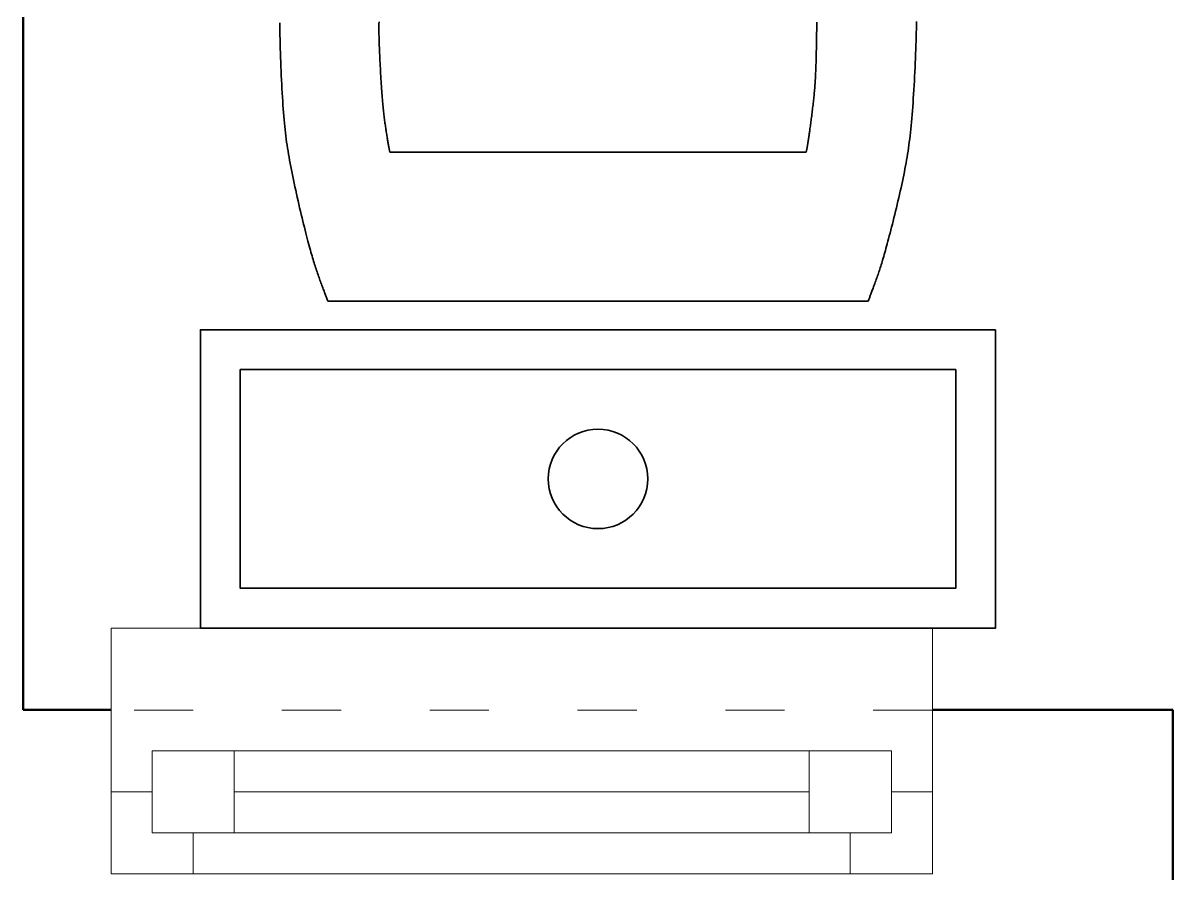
# Model space of a CAD drawing. Header units: millimetres. Extents: x 38 to 2348, y 24 to 977.
# Drawn here: x 1573.4 to 1643.4, y 104 to 155.8 of the extents above; entities that cross this region are included whole.
import ezdxf

# ---------------------------------------------------------------- set-up
doc = ezdxf.new("R2010")
doc.units = ezdxf.units.MM
doc.linetypes.add('ACAD_ISO03W100', pattern=[30, 12, -18])
doc.layers.add('14_ISLAK_MEKAN_TEFRİŞ', color=134, linetype='Continuous')
for name, color, linetype, lineweight in [('1_DUVAR', 7, 'Continuous', 50), ('2_SIVA', 11, 'Continuous', 15), ('DUVAR', 7, 'Continuous', 40), ('KAPI-PEN', 155, 'Continuous', 18)]:
    doc.layers.add(name, color=color, linetype=linetype, lineweight=lineweight)

# ---------------------------------------------------------------- blocks, each defined once
blk = doc.blocks.new('68678')
at = {"layer": 'KAPI-PEN', "color": 134, "linetype": 'Continuous', "lineweight": 18}
for p, q in [((-51.444704, 4.533138, 0.000002), (-51.444704, 9.533138, 0.000002)), ((-51.444704, 9.533138, 0.000002), (-1.444704, 9.533138, 0.000002)), ((-1.444704, 9.533138, 0.000002), (-1.444704, 4.533138, 0.000002)), ((-43.944704, 2.062514, 0.000002), (-48.944704, 2.062514, 0.000002)), ((-48.944704, 2.062514, 0.000002), (-48.944704, -2.937486, 0.000002)), ((-8.944704, 2.062514, 0.000002), (-43.944704, 2.062514, 0.000002)), ((-43.944704, -2.937486, 0.000002), (-43.944704, 2.062514, 0.000002)), ((-3.944704, 2.062514, 0.000002), (-8.944704, 2.062514, 0.000002)), ((-8.944704, 2.062514, 0.000002), (-8.944704, -2.937486, 0.000002)), ((-3.944704, -2.937486, 0.000002), (-3.944704, 2.062514, 0.000002)), ((-48.944704, -0.437486, 0.000002), (-51.444704, -0.437486, 0.000002)), ((-48.944704, -2.937486, 0.000002), (-48.944704, -0.437486, 0.000002)), ((-8.944704, -0.437486, 0.000002), (-43.944704, -0.437486, 0.000002)), ((-1.444704, -0.437486, 0.000002), (-3.944704, -0.437486, 0.000002)), ((-3.944704, -0.437486, 0.000002), (-3.944704, -2.937486, 0.000002)), ((-46.444704, -2.937486, 0.000002), (-48.944704, -2.937486, 0.000002)), ((-48.944704, -2.937486, 0.000002), (-43.944704, -2.937486, 0.000002)), ((-46.444704, -5.437486, 0.000002), (-46.444704, -2.937486, 0.000002)), ((-8.944704, -2.937486, 0.000002), (-43.944704, -2.937486, 0.000002)), ((-8.944704, -2.937486, 0.000002), (-3.944704, -2.937486, 0.000002)), ((-3.944704, -2.937486, 0.000002), (-6.444704, -2.937486, 0.000002)), ((-6.444704, -2.937486, 0.000002), (-6.444704, -5.437486, 0.000002)), ((-51.444704, -5.437486, 0.000002), (-46.444704, -5.437486, 0.000002)), ((-46.444704, -5.437486, 0.000002), (-6.444704, -5.437486, 0.000002)), ((-6.444704, -5.437486, 0.000002), (-1.444704, -5.437486, 0.000002))]:
    blk.add_line(p, q, dxfattribs=at)
at = {"layer": 'KAPI-PEN', "ltscale": 0.2}
for p, q in [((-51.444704, -5.437486, 0.000002), (-51.444704, 4.533138, 0.000002)), ((-1.444704, -5.437486, 0.000002), (-1.444704, 4.533138, 0.000002)), ((-1.444704, 4.533138, 0.000002), (-1.444704, 4.533138, 0.000002))]:
    blk.add_line(p, q, dxfattribs=at)
at = {"layer": 'KAPI-PEN', "color": 134, "linetype": 'ACAD_ISO03W100', "lineweight": 18, "ltscale": 0.3}
blk.add_line((-1.444704, 4.533138, 0.000002), (-51.444704, 4.533138, 0.000002), dxfattribs=at)
blk = doc.blocks.new('werftgyu')
at = {"color": 0, "lineweight": 35}
for p, q in [((474628.653721, 4589899.385967), (474628.653721, 4589932.267673)), ((474637.728721, 4589903.146983), (474637.728721, 4589928.50646))]:
    blk.add_line(p, q, dxfattribs=at)
at = {"color": 0, "lineweight": 35, "flags": 128}
for points in [[(474626.915142, 4589891.62682), (474626.915142, 4589940.02682), (474608.765142, 4589940.02682), (474608.765142, 4589891.62682)], [(474624.495142, 4589894.04682), (474624.495142, 4589937.60682), (474611.185142, 4589937.60682), (474611.185142, 4589894.04682)]]:
    blk.add_lwpolyline(points, close=True, dxfattribs=at)
at = {"color": 0, "lineweight": 35}
for points in [[(474628.653721, 4589899.385967, 0), (474628.653721, 4589899.385967, 0), (474628.908948, 4589899.28773, 0), (474628.949116, 4589899.272271, 0), (474628.992932, 4589899.255423, 0), (474629.040216, 4589899.237268, 0), (474629.090786, 4589899.21789, 0), (474629.144462, 4589899.197373, 0), (474629.201064, 4589899.1758, 0), (474629.260412, 4589899.153255, 0), (474629.322324, 4589899.129821, 0), (474629.38662, 4589899.105582, 0), (474629.453119, 4589899.080621, 0), (474629.521642, 4589899.055022, 0), (474629.592007, 4589899.028868, 0), (474629.664034, 4589899.002244, 0), (474629.737542, 4589898.975232, 0), (474629.812352, 4589898.947916, 0), (474629.888281, 4589898.92038, 0), (474629.965151, 4589898.892707, 0), (474630.042779, 4589898.86498, 0), (474630.120987, 4589898.837284, 0), (474630.199592, 4589898.809702, 0), (474630.278505, 4589898.782288, 0), (474630.357996, 4589898.754982, 0), (474630.438425, 4589898.727695, 0), (474630.520151, 4589898.700336, 0), (474630.603535, 4589898.672816, 0), (474630.688936, 4589898.645046, 0), (474630.776716, 4589898.616937, 0), (474630.867232, 4589898.588398, 0), (474630.960847, 4589898.55934, 0), (474631.057919, 4589898.529674, 0), (474631.158809, 4589898.49931, 0), (474631.263877, 4589898.468159, 0), (474631.373483, 4589898.436131, 0), (474631.487986, 4589898.403136, 0), (474631.607747, 4589898.369086, 0), (474631.733126, 4589898.333889, 0), (474631.864482, 4589898.297458, 0), (474632.002176, 4589898.259703, 0), (474632.146568, 4589898.220533, 0), (474632.298018, 4589898.17986, 0), (474632.456733, 4589898.137637, 0), (474632.622308, 4589898.093986, 0), (474632.794186, 4589898.049075, 0), (474632.971808, 4589898.00307, 0), (474633.154619, 4589897.956136, 0), (474633.34206, 4589897.908441, 0), (474633.533573, 4589897.860149, 0), (474633.728601, 4589897.811429, 0), (474633.926586, 4589897.762445, 0), (474634.126972, 4589897.713364, 0), (474634.329199, 4589897.664353, 0), (474634.532712, 4589897.615576, 0), (474634.736952, 4589897.567202, 0), (474634.941361, 4589897.519396, 0), (474635.145383, 4589897.472323, 0), (474635.348459, 4589897.426152, 0), (474635.550032, 4589897.381046, 0), (474635.749545, 4589897.337174, 0), (474635.94644, 4589897.294701, 0), (474636.140159, 4589897.253793, 0), (474636.330335, 4589897.214578, 0), (474636.517361, 4589897.177025, 0), (474636.701818, 4589897.141067, 0), (474636.884289, 4589897.106635, 0), (474637.065356, 4589897.07366, 0), (474637.245602, 4589897.042074, 0), (474637.425609, 4589897.011808, 0), (474637.605959, 4589896.982793, 0), (474637.787236, 4589896.954961, 0), (474637.97002, 4589896.928243, 0), (474638.154895, 4589896.902571, 0), (474638.342443, 4589896.877875, 0), (474638.533246, 4589896.854089, 0), (474638.727887, 4589896.831142, 0), (474638.926948, 4589896.808966, 0), (474639.131011, 4589896.787493, 0), (474639.340659, 4589896.766654, 0), (474639.556474, 4589896.746381, 0), (474639.779039, 4589896.726605, 0), (474640.008935, 4589896.707257, 0), (474640.246518, 4589896.688286, 0), (474640.491233, 4589896.669714, 0), (474640.7423, 4589896.651581, 0), (474640.998935, 4589896.633924, 0), (474641.260358, 4589896.616783, 0), (474641.525787, 4589896.600197, 0), (474641.794439, 4589896.584206, 0), (474642.065534, 4589896.568848, 0), (474642.338289, 4589896.554163, 0), (474642.611923, 4589896.540189, 0), (474642.885655, 4589896.526966, 0), (474643.158701, 4589896.514532, 0), (474643.430282, 4589896.502928, 0), (474643.699615, 4589896.492191, 0), (474643.965917, 4589896.482361, 0), (474644.228409, 4589896.473478, 0), (474644.486308, 4589896.46558, 0), (474644.738831, 4589896.458706, 0), (474644.985199, 4589896.452895, 0), (474645.224628, 4589896.448187, 0), (474645.456593, 4589896.44462, 0), (474645.681593, 4589896.442227, 0)], [(474645.604338, 4589935.197752, 0), (474645.356153, 4589935.194969, 0), (474645.101737, 4589935.191191, 0), (474644.841878, 4589935.186449, 0), (474644.577365, 4589935.18077, 0), (474644.308985, 4589935.174184, 0), (474644.037527, 4589935.166721, 0), (474643.76378, 4589935.158409, 0), (474643.488532, 4589935.149277, 0), (474643.212571, 4589935.139354, 0), (474642.936686, 4589935.128669, 0), (474642.661664, 4589935.117251, 0), (474642.388295, 4589935.10513, 0), (474642.117367, 4589935.092334, 0), (474641.849668, 4589935.078892, 0), (474641.585987, 4589935.064833, 0), (474641.327111, 4589935.050187, 0), (474641.07383, 4589935.034982, 0), (474640.826931, 4589935.019248, 0), (474640.587203, 4589935.003012, 0), (474640.355202, 4589934.98629, 0), (474640.130552, 4589934.969029, 0), (474639.912646, 4589934.951165, 0), (474639.700875, 4589934.93263, 0), (474639.494632, 4589934.913358, 0), (474639.293308, 4589934.893284, 0), (474639.096296, 4589934.87234, 0), (474638.902987, 4589934.850462, 0), (474638.712774, 4589934.827581, 0), (474638.525048, 4589934.803633, 0), (474638.339202, 4589934.77855, 0), (474638.154628, 4589934.752267, 0), (474637.970717, 4589934.724717, 0), (474637.786862, 4589934.695834, 0), (474637.602454, 4589934.665553, 0), (474637.416887, 4589934.633805, 0), (474637.229551, 4589934.600526, 0), (474637.039838, 4589934.565649, 0), (474636.847142, 4589934.529108, 0), (474636.650853, 4589934.490837, 0), (474636.450564, 4589934.450807, 0), (474636.246661, 4589934.409143, 0), (474636.039733, 4589934.366011, 0), (474635.830366, 4589934.321572, 0), (474635.619149, 4589934.275991, 0), (474635.406667, 4589934.229431, 0), (474635.193509, 4589934.182056, 0), (474634.980261, 4589934.13403, 0), (474634.767511, 4589934.085516, 0), (474634.555846, 4589934.036677, 0), (474634.345854, 4589933.987678, 0), (474634.138121, 4589933.938681, 0), (474633.933235, 4589933.889851, 0), (474633.731784, 4589933.841351, 0), (474633.534353, 4589933.793344, 0), (474633.341532, 4589933.745995, 0), (474633.153906, 4589933.699467, 0), (474632.972063, 4589933.653923, 0), (474632.796591, 4589933.609527, 0), (474632.628076, 4589933.566443, 0), (474632.466948, 4589933.524793, 0), (474632.313, 4589933.484532, 0), (474632.165869, 4589933.445575, 0), (474632.02519, 4589933.407836, 0), (474631.890599, 4589933.37123, 0), (474631.761732, 4589933.33567, 0), (474631.638225, 4589933.301071, 0), (474631.519713, 4589933.267347, 0), (474631.405833, 4589933.234414, 0), (474631.296219, 4589933.202183, 0), (474631.190508, 4589933.170572, 0), (474631.088336, 4589933.139492, 0), (474630.989338, 4589933.108859, 0), (474630.89315, 4589933.078588, 0), (474630.799409, 4589933.048592, 0), (474630.707749, 4589933.018785, 0), (474630.617806, 4589932.989082, 0), (474630.529217, 4589932.959397, 0), (474630.441617, 4589932.929645, 0), (474630.354642, 4589932.89974, 0), (474630.268021, 4589932.869626, 0), (474630.181859, 4589932.839365, 0), (474630.096351, 4589932.809052, 0), (474630.011697, 4589932.778778, 0), (474629.928093, 4589932.748637, 0), (474629.845737, 4589932.718722, 0), (474629.764826, 4589932.689126, 0), (474629.685558, 4589932.659942, 0), (474629.608129, 4589932.631262, 0), (474629.532738, 4589932.60318, 0), (474629.459582, 4589932.575788, 0), (474629.388857, 4589932.54918, 0), (474629.320763, 4589932.523448, 0), (474629.255495, 4589932.498685, 0), (474629.193252, 4589932.474985, 0), (474629.13423, 4589932.45244, 0), (474629.078628, 4589932.431144, 0), (474629.026643, 4589932.411188, 0), (474628.978471, 4589932.392667, 0), (474628.653721, 4589932.267673, 0), (474628.653721, 4589932.267673, 0)], [(474637.728721, 4589903.146983, 0), (474637.728721, 4589903.146983, 0), (474637.814038, 4589903.132074, 0), (474637.827465, 4589903.129728, 0), (474637.842109, 4589903.12717, 0), (474637.857905, 4589903.124414, 0), (474637.874792, 4589903.121471, 0), (474637.892705, 4589903.118353, 0), (474637.911581, 4589903.115074, 0), (474637.931357, 4589903.111645, 0), (474637.95197, 4589903.108078, 0), (474637.973356, 4589903.104386, 0), (474637.995452, 4589903.100582, 0), (474638.018195, 4589903.096677, 0), (474638.041522, 4589903.092684, 0), (474638.065368, 4589903.088615, 0), (474638.089671, 4589903.084483, 0), (474638.114368, 4589903.080299, 0), (474638.139395, 4589903.076077, 0), (474638.164689, 4589903.071828, 0), (474638.190187, 4589903.067565, 0), (474638.215825, 4589903.0633, 0), (474638.24154, 4589903.059046, 0), (474638.267312, 4589903.054808, 0), (474638.293298, 4589903.050565, 0), (474638.319695, 4589903.046291, 0), (474638.346704, 4589903.041959, 0), (474638.374524, 4589903.037541, 0), (474638.403353, 4589903.03301, 0), (474638.433391, 4589903.02834, 0), (474638.464838, 4589903.023503, 0), (474638.497892, 4589903.018472, 0), (474638.532753, 4589903.01322, 0), (474638.56962, 4589903.007721, 0), (474638.608691, 4589903.001946, 0), (474638.650168, 4589902.99587, 0), (474638.694248, 4589902.989464, 0), (474638.74113, 4589902.982702, 0), (474638.791015, 4589902.975557, 0), (474638.844101, 4589902.968001, 0), (474638.900587, 4589902.960008, 0), (474638.960673, 4589902.95155, 0), (474639.024558, 4589902.942601, 0), (474639.092365, 4589902.933146, 0), (474639.163909, 4589902.923218, 0), (474639.238929, 4589902.912862, 0), (474639.317166, 4589902.902126, 0), (474639.398359, 4589902.891055, 0), (474639.482246, 4589902.879694, 0), (474639.568567, 4589902.86809, 0), (474639.657061, 4589902.856288, 0), (474639.747469, 4589902.844335, 0), (474639.839528, 4589902.832276, 0), (474639.932978, 4589902.820157, 0), (474640.02756, 4589902.808024, 0), (474640.123011, 4589902.795923, 0), (474640.219072, 4589902.783899, 0), (474640.315481, 4589902.771999, 0), (474640.411979, 4589902.760268, 0), (474640.508304, 4589902.748753, 0), (474640.604195, 4589902.737499, 0), (474640.699392, 4589902.726552, 0), (474640.793635, 4589902.715958, 0), (474640.88675, 4589902.705752, 0), (474640.978916, 4589902.695933, 0), (474641.070399, 4589902.686488, 0), (474641.161466, 4589902.677404, 0), (474641.252383, 4589902.668669, 0), (474641.343416, 4589902.660271, 0), (474641.434831, 4589902.652196, 0), (474641.526896, 4589902.644432, 0), (474641.619875, 4589902.636967, 0), (474641.714036, 4589902.629789, 0), (474641.809645, 4589902.622884, 0), (474641.906968, 4589902.616241, 0), (474642.006272, 4589902.609846, 0), (474642.107822, 4589902.603688, 0), (474642.211886, 4589902.597754, 0), (474642.318729, 4589902.592032, 0), (474642.428618, 4589902.586508, 0), (474642.541819, 4589902.58117, 0), (474642.658598, 4589902.576007, 0), (474642.779222, 4589902.571005, 0), (474642.903845, 4589902.566155, 0), (474643.03217, 4589902.561463, 0), (474643.163788, 4589902.556936, 0), (474643.29829, 4589902.552584, 0), (474643.435268, 4589902.548415, 0), (474643.574312, 4589902.544438, 0), (474643.715014, 4589902.54066, 0), (474643.856965, 4589902.53709, 0), (474643.999755, 4589902.533738, 0), (474644.142976, 4589902.530611, 0), (474644.286219, 4589902.527717, 0), (474644.429074, 4589902.525066, 0), (474644.571134, 4589902.522666, 0), (474644.711989, 4589902.520525, 0), (474644.85123, 4589902.518652, 0), (474644.988448, 4589902.517055, 0), (474645.123235, 4589902.515744, 0), (474645.255181, 4589902.514725, 0), (474645.383877, 4589902.514008, 0), (474645.508916, 4589902.513602, 0), (474645.630026, 4589902.513515, 0)], [(474645.648614, 4589929.156891, 0), (474645.521851, 4589929.158778, 0), (474645.395651, 4589929.15997, 0), (474645.269568, 4589929.160474, 0), (474645.143157, 4589929.160301, 0), (474645.015972, 4589929.159457, 0), (474644.887568, 4589929.15795, 0), (474644.757501, 4589929.155791, 0), (474644.625324, 4589929.152985, 0), (474644.490593, 4589929.149543, 0), (474644.352862, 4589929.145471, 0), (474644.211685, 4589929.140779, 0), (474644.066769, 4589929.135479, 0), (474643.918414, 4589929.129601, 0), (474643.767074, 4589929.123182, 0), (474643.613201, 4589929.116255, 0), (474643.457247, 4589929.108858, 0), (474643.299665, 4589929.101023, 0), (474643.140908, 4589929.092788, 0), (474642.981427, 4589929.084186, 0), (474642.821674, 4589929.075254, 0), (474642.662104, 4589929.066026, 0), (474642.503167, 4589929.056537, 0), (474642.345316, 4589929.046824, 0), (474642.189004, 4589929.03692, 0), (474642.034683, 4589929.026862, 0), (474641.882805, 4589929.016684, 0), (474641.733823, 4589929.006422, 0), (474641.588189, 4589928.99611, 0), (474641.446357, 4589928.985785, 0), (474641.308777, 4589928.97548, 0), (474641.175902, 4589928.965233, 0), (474641.048068, 4589928.955068, 0), (474640.92514, 4589928.944981, 0), (474640.806867, 4589928.934955, 0), (474640.692995, 4589928.924978, 0), (474640.583274, 4589928.915033, 0), (474640.477452, 4589928.905106, 0), (474640.375277, 4589928.895182, 0), (474640.276496, 4589928.885247, 0), (474640.180859, 4589928.875287, 0), (474640.088113, 4589928.865285, 0), (474639.998006, 4589928.855228, 0), (474639.910287, 4589928.845101, 0), (474639.824703, 4589928.834889, 0), (474639.741003, 4589928.824577, 0), (474639.658935, 4589928.814151, 0), (474639.578248, 4589928.803597, 0), (474639.498689, 4589928.792898, 0), (474639.420006, 4589928.782041, 0), (474639.341947, 4589928.771011, 0), (474639.264262, 4589928.759794, 0), (474639.18677, 4589928.748383, 0), (474639.109584, 4589928.736813, 0), (474639.032889, 4589928.725128, 0), (474638.956869, 4589928.713371, 0), (474638.88171, 4589928.701585, 0), (474638.807596, 4589928.689814, 0), (474638.734712, 4589928.678101, 0), (474638.663244, 4589928.666491, 0), (474638.593375, 4589928.655025, 0), (474638.525291, 4589928.643749, 0), (474638.459178, 4589928.632704, 0), (474638.395218, 4589928.621936, 0), (474638.333599, 4589928.611486, 0), (474638.274504, 4589928.6014, 0), (474638.218118, 4589928.591719, 0), (474638.164627, 4589928.582489, 0), (474638.114214, 4589928.573751, 0), (474638.067066, 4589928.56555, 0), (474638.023367, 4589928.557929, 0), (474637.728721, 4589928.50646, 0), (474637.728721, 4589928.50646, 0)]]:
    blk.add_polyline3d(points, dxfattribs=at)
blk.add_circle((474617.840142, 4589915.82682), 3.025, dxfattribs=at)

msp = doc.modelspace()

# ---------------------------------------------------------------- linework, layer by layer
at = {"layer": '1_DUVAR'}
for p, q in [((1578.758402, 114.02326), (1573.401802, 114.02326)), ((1643.401802, 114.02326), (1628.758402, 114.02326)), ((1643.401802, 44.02326), (1643.401802, 114.02326))]:
    msp.add_line(p, q, dxfattribs=at)
at = {"layer": 'DUVAR'}
msp.add_line((1573.401802, 289.022551), (1573.401802, 114.02326), dxfattribs=at)
at = {"layer": 'DUVAR', "elevation": 0.000045, "flags": 128}
msp.add_lwpolyline([(1573.401802, 114.02326), (1573.401802, 289.022551)], dxfattribs=at)

# ---------------------------------------------------------------- block references
at = {"layer": '14_ISLAK_MEKAN_TEFRİŞ', "rotation": 90}
msp.add_blockref('werftgyu', (4591524.228622, -474489.771256, -0.00001), dxfattribs=at)
at = {"layer": '2_SIVA'}
msp.add_blockref('68678', (1630.203106, 109.460747, -0.000035), dxfattribs=at)

doc.saveas('drawing.dxf')
